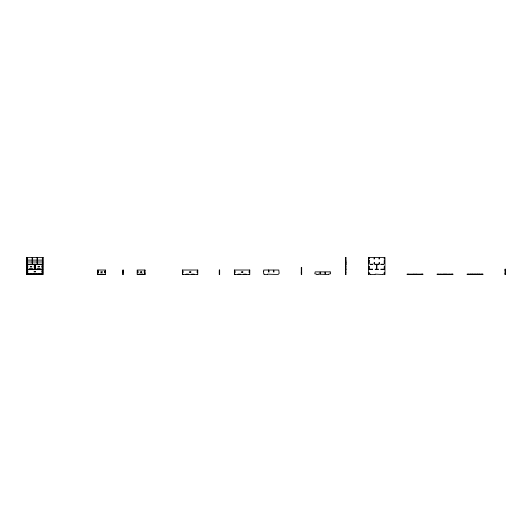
<?xml version="1.0" encoding="UTF-8"?>
<svg xmlns="http://www.w3.org/2000/svg" width="532" height="532" viewBox="0 0 532 532"><rect width="100%" height="100%" fill="white"/><g stroke="black" fill="none" stroke-linecap="round" stroke-linejoin="round"><path stroke-width="0.8" d="M26.972 258.984L27.351 258.984M32.193 258.984L32.565 258.984M37.14 258.984L37.519 258.984M42.361 258.984L42.733 258.984M345.567 258.984L345.94 258.984M27.351 260.108L32.193 260.108M32.565 260.108L37.14 260.108M37.519 260.108L42.361 260.108M26.972 260.487L27.351 260.487M42.361 260.487L42.733 260.487M345.567 260.487L345.94 260.487M26.972 261.232L27.351 261.232M42.361 261.232L42.733 261.232M345.567 261.232L345.94 261.232M26.972 261.983L42.733 261.983M345.567 261.983L345.94 261.983M26.972 262.362L27.351 262.362M32.193 262.362L32.565 262.362M37.14 262.362L37.519 262.362M42.361 262.362L42.733 262.362M345.567 262.362L345.94 262.362M26.972 262.735L27.351 262.735M42.361 262.735L42.733 262.735M345.567 262.735L345.94 262.735M26.972 263.486L27.351 263.486M42.361 263.486L42.733 263.486M345.567 263.486L345.94 263.486M26.972 263.859L27.351 263.859M42.361 263.859L42.733 263.859M345.567 263.859L345.94 263.859M26.972 264.238L42.733 264.238M345.567 264.238L345.94 264.238M26.972 264.61L42.733 264.61M345.567 264.61L345.94 264.61M27.425 265.814L27.804 265.814L27.804 267.31L27.425 267.31M35.119 265.814L35.491 265.814L35.491 267.31L35.119 267.31M26.972 266.565L27.351 266.565M42.361 266.565L42.733 266.565M345.567 266.565L345.94 266.565M345.567 268.062L345.94 268.062M27.425 268.813L27.804 269.192M35.119 268.813L35.491 269.192M301.292 268.886L301.664 268.886M26.972 269.192L42.733 269.192M345.567 269.192L345.94 269.192M26.972 269.564L42.733 269.564M345.567 269.564L345.94 269.564M505.028 269.564L505.4 269.564M42.547 269.638L27.165 269.638L27.165 274.14M505.028 270.349L505.4 270.349M27.425 270.768L27.804 270.768L27.804 272.264L27.425 272.264M97.901 271.14L98.28 271.14L98.28 272.643L97.901 272.643M122.806 271.14L123.185 271.14M138.194 271.14L137.442 271.14L137.442 272.643L138.194 272.643M182.656 271.14L183.028 271.14L183.028 272.643L182.656 272.643M219.27 271.14L219.65 271.14M234.659 271.14L235.031 271.14L235.031 272.643L234.659 272.643M301.292 272.078L301.664 272.078M301.292 272.264L301.664 272.264M26.972 272.643L27.351 272.643M42.361 272.643L42.733 272.643M122.806 272.643L123.185 272.643M219.27 272.643L219.65 272.643M301.292 272.643L301.664 272.643M345.567 272.643L345.94 272.643M505.028 273.355L505.4 273.355M27.425 273.767L42.281 273.767L42.281 274.14M301.292 273.767L301.664 273.767M26.972 274.14L42.733 274.14M97.901 274.14L98.28 274.519M122.806 274.14L123.185 274.14M144.983 274.14L144.232 274.14L144.232 274.519M182.656 274.14L183.028 274.519M219.27 274.14L219.65 274.14M234.659 274.14L235.031 274.519M301.292 274.14L301.664 274.14M345.567 274.14L345.94 274.14M505.028 274.14L505.4 274.14M482.511 274.14L482.511 274.519M481.759 274.14L481.759 274.519M481.014 274.14L481.014 274.519M479.512 274.14L479.512 274.519M479.139 274.14L479.139 274.519M478.76 274.14L478.76 274.519M477.669 274.14L477.669 274.519M477.297 274.14L477.297 274.519M476.512 274.14L476.512 274.519M475.196 274.14L475.196 274.519M475.01 274.14L475.01 274.519M474.823 274.14L474.823 274.519M473.507 274.14L473.507 274.519M472.722 274.14L472.722 274.519M472.343 274.14L472.343 274.519M471.259 274.14L471.259 274.519M470.88 274.14L470.88 274.519M470.507 274.14L470.507 274.519M469.005 274.14L469.005 274.519M468.253 274.14L468.253 274.519M467.502 274.14L467.502 274.519M452.499 274.14L452.499 274.519M451.748 274.14L451.748 274.519M449.121 274.14L449.121 274.519M446.494 274.14L446.494 274.519M445.178 274.14L445.178 274.519M444.805 274.14L444.805 274.519M443.495 274.14L443.495 274.519M440.868 274.14L440.868 274.519M438.242 274.14L438.242 274.519M437.49 274.14L437.49 274.519M422.481 274.14L422.481 274.519M421.357 274.14L421.357 274.519M416.476 274.14L416.476 274.519M414.98 274.14L414.98 274.519M413.477 274.14L413.477 274.519M408.596 274.14L408.596 274.519M407.472 274.14L407.472 274.519M249.515 274.519L249.515 274.14L249.136 274.519M246.136 274.519L246.136 274.14L243.583 274.14L243.583 274.519M240.584 274.519L240.584 274.14L238.03 274.14L238.03 274.519M234.659 270.017L234.659 274.519M197.512 274.519L197.512 274.14L197.133 274.519M194.133 274.519L194.133 274.14L191.58 274.14L191.58 274.519M188.581 274.519L188.581 274.14L186.027 274.14L186.027 274.519M182.656 270.017L182.656 274.519M144.87 270.017L144.87 274.519M144.611 271.14L144.611 272.643M144.611 274.14L144.611 274.519M142.902 274.519L142.902 274.14L139.524 274.14L139.524 274.519M142.523 274.14L142.523 274.519M141.399 274.14L141.399 274.519M139.896 274.14L139.896 274.519M138.194 274.519L138.194 274.14L137.176 274.519L137.176 270.017L144.983 270.017L144.983 271.14L144.232 271.14L144.232 272.643L144.983 272.643L144.983 274.519L137.815 274.519L137.815 274.14M137.815 271.14L137.815 272.643M105.07 274.519L105.07 274.14L104.691 274.519M102.989 274.519L102.989 274.14L99.983 274.14L99.983 274.519M101.486 274.14L101.486 274.519M97.901 270.017L97.901 274.519M42.733 257.481L42.733 274.519M42.547 263.859L42.547 274.14M42.361 257.481L42.361 274.519M42.281 269.192L42.281 268.813L41.908 269.192M41.908 273.767L41.908 274.14M41.609 264.238L41.609 264.61M41.23 274.14L41.23 274.519M40.858 264.238L40.858 264.61M40.199 269.192L40.199 268.813L37.2 268.813L37.2 269.192M39.355 264.238L39.355 264.61M38.982 264.238L38.982 264.61M38.909 273.767L38.909 274.14M38.603 264.238L38.603 264.61M37.519 257.481L37.519 263.859L37.14 263.859L37.14 257.481M37.519 264.238L37.519 264.61M37.14 264.238L37.14 264.61M36.356 264.238L36.356 264.61M36.356 273.767L36.356 274.519M35.119 264.69L35.119 269.192M35.039 264.238L35.039 265.402M34.853 264.238L34.853 269.192M34.853 274.14L34.853 274.519M34.666 264.238L34.666 265.402M34.593 269.192L34.593 268.813L34.214 269.192M33.356 264.238L33.356 264.61M33.356 273.767L33.356 274.519M32.565 257.481L32.565 263.859L32.193 263.859L32.193 257.481M32.565 264.238L32.565 264.61M32.512 269.192L32.512 268.813L29.506 268.813L29.506 269.192M32.193 264.238L32.193 264.61M31.102 264.238L31.102 264.61M30.803 273.767L30.803 274.14M30.73 264.238L30.73 264.61M30.351 264.238L30.351 264.61M28.854 264.238L28.854 264.61M28.475 274.14L28.475 274.519M28.103 264.238L28.103 264.61M27.804 273.767L27.804 274.14M27.351 257.481L27.351 274.519M27.165 264.69L27.165 269.192M26.972 257.481L26.972 274.519M43.112 257.481L26.6 257.481L26.6 274.519L43.112 274.519L43.112 257.481M345.94 257.481L345.567 257.481L345.567 274.519L345.94 274.519L345.94 257.481M368.829 257.481L368.45 257.481L368.45 274.519L368.829 274.519L368.829 272.643L369.201 272.643L369.201 274.14L370.325 274.14L370.325 274.519L375.206 274.519L375.206 274.14L383.087 274.519L383.087 274.14L384.21 274.14L384.21 272.643L384.583 272.643L384.583 274.519L384.962 274.519L384.962 257.481L384.583 257.481L384.583 258.984L384.21 258.984L384.21 257.481L379.369 257.481L379.369 258.984L378.997 258.984L378.997 257.481L374.415 257.481L374.415 258.984L374.043 258.984L374.043 257.481L369.201 257.481L369.201 258.984L368.829 258.984L368.829 257.481M369.201 260.487L368.829 260.487L368.829 263.486L369.201 263.486L369.201 260.487M384.583 260.487L384.21 260.487L384.21 263.486L384.583 263.486L384.583 260.487M374.415 262.735L374.043 262.735L374.043 264.238L374.415 264.238L374.415 262.735M379.369 262.735L378.997 262.735L378.997 264.238L379.369 264.238L379.369 262.735M372.58 264.238L369.953 264.238L369.953 264.61L372.58 264.61L372.58 264.238M378.205 264.238L375.206 264.238L375.206 264.61L378.205 264.61L378.205 264.238M383.459 264.238L380.832 264.238L380.832 264.61L383.459 264.61L383.459 264.238M376.895 265.402L376.516 265.402L376.516 268.401L376.895 268.401L376.895 265.402M34.593 265.814L34.214 265.814L34.214 267.31L34.593 267.31L34.593 265.814M42.281 265.814L41.908 265.814L41.908 267.31L42.281 267.31L42.281 265.814M31.76 266.565L30.258 266.565L30.258 266.938L31.76 266.938L31.76 266.565M39.448 266.565L37.952 266.565L37.952 266.938L39.448 266.938L39.448 266.565M369.201 266.565L368.829 266.565L368.829 269.564L369.201 269.564L369.201 266.565M384.583 266.565L384.21 266.565L384.21 269.564L384.583 269.564L384.583 266.565M301.664 267.39L301.292 267.39L301.292 274.519L301.664 274.519L301.664 267.39M372.58 269.192L369.953 269.192L369.953 269.564L372.58 269.564L372.58 269.192M378.205 269.192L375.206 269.192L375.206 269.564L378.205 269.564L378.205 269.192M383.459 269.192L380.832 269.192L380.832 269.564L383.459 269.564L383.459 269.192M505.4 269.192L505.028 269.192L505.028 274.519L505.4 274.519L505.4 269.192M105.329 270.017L97.642 270.017L97.642 274.519L105.329 274.519L105.329 270.017M123.185 270.017L122.806 270.017L122.806 274.519L123.185 274.519L123.185 270.017M197.771 270.017L182.39 270.017L182.39 274.519L197.771 274.519L197.771 270.017M219.65 270.017L219.27 270.017L219.27 274.519L219.65 274.519L219.65 270.017M249.774 270.017L234.393 270.017L234.393 274.519L249.774 274.519L249.774 270.017M268.613 270.017L263.772 270.017L263.772 271.14L263.393 271.14L263.772 274.14L264.524 274.14L264.524 274.519L267.523 274.519L267.523 274.14L278.03 274.519L279.154 273.388L278.781 270.017L273.94 270.017L273.94 272.078L273.561 272.078L273.561 270.017L268.986 270.017L268.986 272.078L268.613 272.078L268.613 270.017M42.281 270.768L41.908 270.768L41.908 272.264L42.281 272.264L42.281 270.768M105.07 271.14L104.691 271.14L104.691 272.643L105.07 272.643L105.07 271.14M197.512 271.14L197.133 271.14L197.133 272.643L197.512 272.643L197.512 271.14M249.515 271.14L249.136 271.14L249.136 272.643L249.515 272.643L249.515 271.14M35.604 271.513L34.101 271.513L34.101 271.892L35.604 271.892L35.604 271.513M102.237 271.892L100.734 271.892L100.734 272.264L102.237 272.264L102.237 271.892M141.778 271.892L140.275 271.892L140.275 272.264L141.778 272.264L141.778 271.892M190.835 271.892L189.332 271.892L189.332 272.264L190.835 272.264L190.835 271.892M242.838 271.892L241.335 271.892L241.335 272.264L242.838 272.264L242.838 271.892M330.179 271.892L315.177 271.892L314.798 273.767L316.673 274.14L316.673 274.519L318.176 274.519L318.176 274.14L328.683 274.519L328.683 274.14L330.558 273.767L330.179 271.892M320.39 272.264L320.011 272.264L320.011 273.767L320.39 273.767L320.39 272.264M325.345 272.264L324.966 272.264L324.966 273.767L325.345 273.767L325.345 272.264M422.854 274.14L407.1 274.14L407.1 274.519L422.854 274.519L422.854 274.14M452.872 274.14L437.111 274.14L437.111 274.519L452.872 274.519L452.872 274.14M482.89 274.14L467.129 274.14L467.129 274.519L482.89 274.519L482.89 274.14"/></g></svg>
